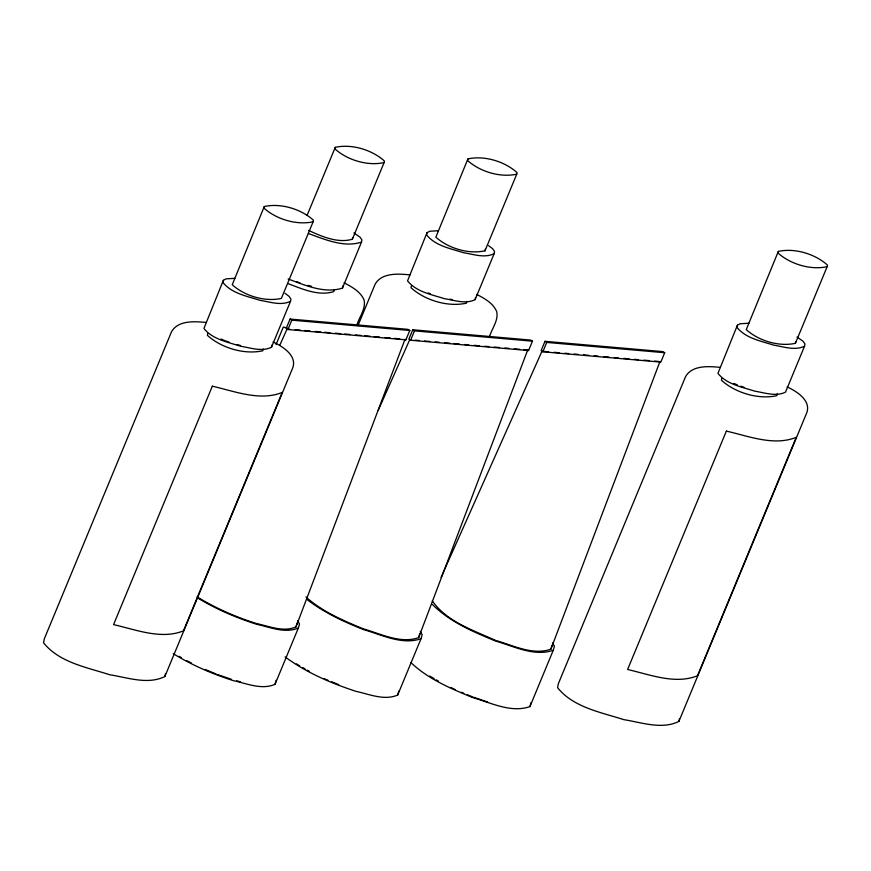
<?xml version="1.0" encoding="UTF-8"?>
<svg xmlns="http://www.w3.org/2000/svg" width="871" height="871" viewBox="0 0 871 871"><rect width="100%" height="100%" fill="white"/><g stroke="black" fill="none" stroke-linecap="round" stroke-linejoin="round"><path stroke-width="1.31" d="M207.744 333.571L207.396 335.357C221.386 348.008 244.37 354.9 262.824 350.763L263.173 348.988M234.854 278.339L226.09 278.851L223.379 280.31L222.965 282.487C231.686 293.473 247.081 296.173 259.808 300.288C269.683 301.834 281.017 306.015 290.522 301.268L290.947 299.101L289.041 296.358L284.959 293.244M206.34 322.488C194.952 321.399 178.087 319.973 171.456 331.895L44.301 638.868L43.55 642.776C59.206 662.504 86.871 667.349 109.724 674.742C127.46 677.529 147.809 685.02 164.88 676.517L165.381 673.904M264.283 206.525L263.978 208.115C276.368 219.329 296.75 225.437 313.114 221.778L313.418 220.189C301.028 208.975 280.647 202.867 264.283 206.525L232.23 284.752C244.631 295.966 265.002 302.074 281.366 298.415L313.114 221.778M223.379 280.31L203.912 328.476C212.633 339.461 228.039 342.151 240.755 346.266C250.641 347.823 261.964 351.993 271.48 347.257L271.894 345.079M335.27 147.341L334.965 148.93C347.355 160.144 367.736 166.252 384.1 162.583L384.405 161.004C372.015 149.79 351.634 143.682 335.27 147.341L307.169 215.191M334.159 289.803L333.811 291.578C318.819 296.445 302.302 288.998 288.214 283.674M288.127 278.97C304.948 285.198 324.643 293.952 342.466 288.072L342.88 285.895M308.661 230.423C321.835 236.564 337.861 243.499 352.352 239.231L352.657 237.652M342.466 288.072L361.509 242.084L361.933 239.917L360.028 237.173L353.953 232.96M411.373 285.971L411.025 287.757C425.004 300.408 447.999 307.3 466.453 303.162L466.802 301.377M438.472 230.739L429.719 231.251L427.008 232.709L426.594 234.887C435.304 245.872 450.71 248.573 463.437 252.688C473.312 254.234 484.635 258.415 494.151 253.668L494.565 251.501L492.67 248.758L488.587 245.644M467.912 158.925L467.607 160.514C479.997 171.729 500.379 177.836 516.743 174.167L517.047 172.589C504.647 161.375 484.276 155.267 467.912 158.925L435.859 237.152C448.249 248.366 468.631 254.474 484.995 250.815L516.743 174.167M427.008 232.709L407.541 280.876C416.262 291.861 431.657 294.55 444.384 298.666C454.27 300.223 465.593 304.393 475.098 299.657L475.522 297.479M484.995 250.815L485.299 249.237M721.776 378.46L721.428 380.246C735.418 392.897 758.401 399.789 776.856 395.663L777.204 393.877M748.886 323.228L740.121 323.751L737.41 325.21L736.997 327.376C745.718 338.362 761.112 341.062 773.84 345.177C783.715 346.734 795.049 350.904 804.554 346.168L804.978 343.991L803.073 341.247L796.998 337.033M720.371 367.377C708.983 366.288 692.118 364.862 685.488 376.795L558.333 683.768L557.582 687.665C573.238 707.394 600.903 712.238 623.756 719.631C641.492 722.418 661.84 729.909 678.912 721.406L679.413 718.804M778.315 251.425L778.01 253.004C790.4 264.218 810.781 270.326 827.145 266.668L827.45 265.089C815.06 253.875 794.679 247.767 778.315 251.425L746.262 329.641C758.663 340.855 779.033 346.963 795.397 343.305L827.145 266.668M795.397 343.305L795.702 341.726M173.231 653.675C192.077 665.215 212.502 674.002 233.537 680.697C246.82 683.528 261.725 690.148 275.018 684.323L276.14 680.327M197.042 596.82C215.496 608.165 235.475 616.875 256.107 623.429C268.878 626.151 283.206 632.509 295.988 626.913L297.076 623.07M275.018 684.323L298.361 627.98L299.482 623.984L297.599 620.62M285.1 656.897C306.396 672.684 331.122 683.234 356.206 691.411C369.489 694.241 384.394 700.861 397.688 695.036L398.809 691.041M305.928 596.929C322.324 611.714 343.13 620.533 363.338 628.851C380.856 633.816 400.41 644.061 418.657 637.626L419.746 633.783M397.688 695.036L421.031 638.693L422.152 634.698L420.268 631.333M410.883 662.548C428.097 679.032 450.666 688.46 472.387 697.464C490.613 702.625 510.95 713.273 529.938 706.588L531.06 702.592M432.299 600.881C446.779 621.742 473.323 630.256 495.577 640.403C513.106 645.367 532.66 655.602 550.908 649.167L551.985 645.335M529.938 706.588L553.27 650.245L554.402 646.249L552.519 642.874M295.988 626.913L405.026 339.287L405.897 339.842L409.784 330.468L408.053 329.369L290.076 319.058L286.189 328.432L287.92 329.532L405.897 339.842M418.657 637.626L527.695 350L528.566 350.556L532.453 341.182L530.722 340.082L412.745 329.771L408.858 339.146L410.589 340.245L528.566 350.556M550.908 649.167L659.946 361.552M271.48 347.257L290.522 301.268M276.031 344.589L283.315 327.017L287.103 328.073M287.92 329.532L291.807 320.158L409.784 330.468M164.88 676.517L292.035 369.544C298.535 356.359 283.053 346.614 273.08 341.987M352.352 239.231L384.1 162.583M356.794 325.384C359.004 317.24 366.201 308.835 364.034 299.864C360.344 291.426 351.808 286.853 344.067 282.803M357.959 325.645L375.085 284.294C381.716 272.373 398.57 273.788 409.969 274.877M410.589 340.245L414.476 330.871L532.453 341.182M475.098 299.657L494.151 253.668M489.437 336.968C491.636 328.824 498.843 320.419 496.666 311.448C492.975 303.01 484.45 298.437 476.698 294.387M544.985 341.323L541.109 350.697L542.84 351.797L660.817 362.107L664.693 352.722L662.962 351.623L544.985 341.323L546.727 342.423L664.693 352.722M542.84 351.797L546.727 342.423M737.41 325.21L717.944 373.365C726.664 384.351 742.07 387.051 754.787 391.166C764.673 392.712 775.996 396.893 785.511 392.146L804.554 346.168M678.912 721.406L806.067 414.433C812.567 401.248 797.074 391.515 787.112 386.887M279.852 345.134L287.06 328.988L289.738 329.216M378.134 410.502L409.729 339.701M441.096 577.321L541.969 351.253L548.676 351.83M361.509 242.084C344.143 247.919 324.883 239.449 308.421 233.526M298.361 627.98C285.067 633.794 270.162 627.185 256.869 624.355C236.27 617.768 216.204 609.254 197.706 597.985M421.031 638.693C402.043 645.378 381.716 634.73 363.479 629.57C343.762 621.774 324.317 612.672 307.365 599.781M553.27 650.245C534.293 656.93 513.955 646.282 495.73 641.121C473.258 631.813 449.872 621.981 432.419 604.496M295.095 329.684L300.462 330.153M304.48 330.512L309.847 330.98M315.204 331.448L320.572 331.916M324.589 332.265L329.957 332.733M335.313 333.201L340.681 333.669M344.698 334.018L350.066 334.486M355.422 334.954L360.79 335.422M364.807 335.781L370.175 336.25M374.192 336.598L379.56 337.066M384.917 337.534L390.284 338.002M394.302 338.351L399.669 338.819M415.086 340.169L419.114 340.517M424.471 340.986L429.839 341.454M435.195 341.922L439.224 342.27M444.58 342.739L449.948 343.207M453.965 343.566L459.333 344.034M464.689 344.502L468.707 344.851M474.074 345.319L479.442 345.787M484.799 346.255L488.827 346.604M494.184 347.072L499.551 347.54M504.908 348.008L508.936 348.367M514.293 348.836L519.66 349.304M523.678 349.652L527.695 350M554.032 352.298L559.4 352.766M564.767 353.245L568.785 353.593M574.141 354.062L578.17 354.41M583.526 354.878L588.894 355.346M594.251 355.814L598.279 356.163M603.636 356.631L609.003 357.099M614.371 357.567L618.388 357.927M623.745 358.395L629.112 358.863M634.48 359.331L638.497 359.679M643.854 360.148L649.222 360.616M654.589 361.084L658.607 361.432M449.893 299.134L452.18 299.613M236.618 680.784L240.472 681.797M308.007 285.372L311.524 286.341M237.021 344.557L240.538 345.526M473.53 697.192L487.684 702.037M217.325 674.492L231.479 679.336M740.786 386.201L744.139 387.366M428.14 292.928L430.372 293.701M296.619 281.736L299.972 282.901M225.633 340.92L228.986 342.085M461.38 692.249L463.786 693.251M467.411 694.753L472.245 696.746M324.306 678.705L327.921 680.197M331.546 681.699L338.786 684.704M205.251 669.483L216.117 673.991M733.937 383.436L737.399 384.928M221.06 339.037L224.522 340.528M450.83 687.459L455.402 689.69M186.753 660.719L191.326 662.951M429.708 676.059L434.052 678.574M436.229 679.837L438.407 681.089M296.369 663.876L299.635 665.771M302.901 667.654L305.068 668.917M307.245 670.169L309.423 671.432M179.143 656.309L181.31 657.572M412.745 329.771L414.476 330.871M290.076 319.058L291.807 320.158M212.328 386.201L113.568 624.616C135.854 629.646 161.2 639.902 183.465 630.844L282.215 392.429C259.95 401.487 234.604 391.231 212.328 386.201M726.36 431.101L627.599 669.516C649.875 674.535 675.232 684.791 697.497 675.733L796.246 437.318C773.981 446.377 748.635 436.121 726.36 431.101"/></g></svg>
